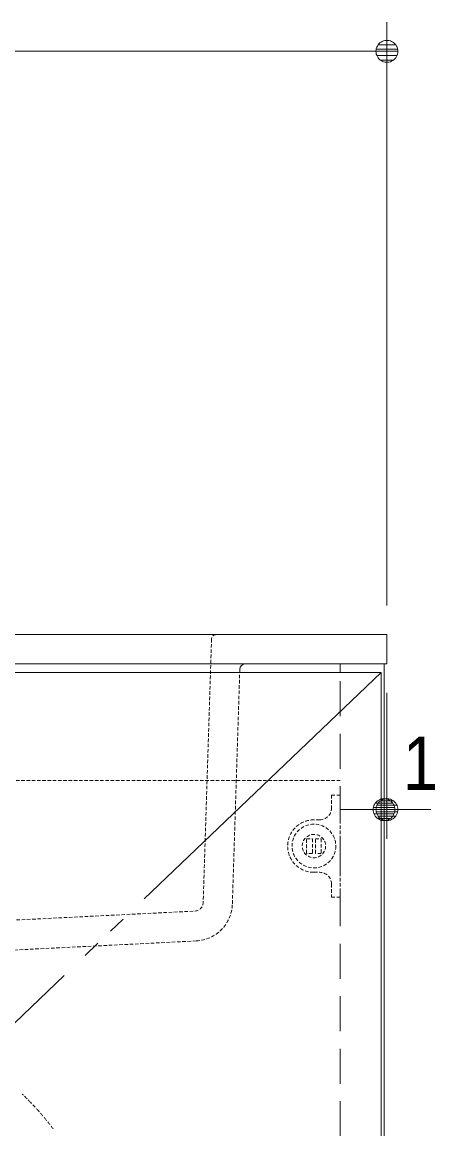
# Model space of a CAD drawing. Units: millimetres, scale not verified. Extents: x -3031 to 3031, y -1522 to 1522.
# Drawn here: x -2167.6 to -2026.4, y -249.5 to 130 of the extents above; entities that cross this region are included whole.
import ezdxf
from ezdxf.enums import TextEntityAlignment as Align

# ---------------------------------------------------------------- set-up
doc = ezdxf.new("R2010")
doc.units = ezdxf.units.MM
doc.header["$LTSCALE"] = 10
doc.linetypes.add('DASHED1', pattern=[1.8, 1.2, -0.6])
doc.linetypes.add('LONG_DOUBLE_CHAIN', pattern=[21.8, 18, -1, 0.6, -0.6, 0.6, -1])
for name, color, linetype, lineweight in [('0-1_5ボウル・キャビネット', 7, 'Continuous', 9), ('0-2_2寸法-1', 7, 'Continuous', 9), ('0-3_0', 7, 'Continuous', 9), ('0-4_2寸法-2', 7, 'Continuous', 9), ('0-6_4給排水', 7, 'DASHED1', 9)]:
    doc.layers.add(name, color=color, linetype=linetype, lineweight=lineweight)
doc.styles.add('ＭＳ Ｐゴシック', font='')
doc.styles.get('ＭＳ Ｐゴシック').set_extended_font_data('MS PGothic')

# ---------------------------------------------------------------- blocks, each defined once
blk = doc.blocks.new('_Dot')
at = {"layer": '0-3_0'}
for p, q in [((-5, 0), (-10, 0)), ((4.89, 1), (-4.89, 1)), ((3.99, 3), (-3.99, 3)), ((4.58, -1.99), (-4.58, -1.99)), ((3, -3.99), (-3, -3.99))]:
    blk.add_line(p, q, dxfattribs=at)
for points in [[(5, 0), (4.96, 0.63), (4.84, 1.24), (4.65, 1.84), (4.38, 2.41), (4.05, 2.94), (3.64, 3.42), (3.19, 3.85), (2.68, 4.22), (2.13, 4.52), (1.55, 4.76), (0.94, 4.91), (0.31, 4.99), (-0.31, 4.99), (-0.94, 4.91), (-1.55, 4.76), (-2.13, 4.52), (-2.68, 4.22), (-3.19, 3.85), (-3.64, 3.42), (-4.05, 2.94), (-4.38, 2.41), (-4.65, 1.84), (-4.84, 1.24), (-4.96, 0.63), (-5, 0), (0, 0)], [(-5, 0), (-4.96, -0.63), (-4.84, -1.24), (-4.65, -1.84), (-4.38, -2.41), (-4.05, -2.94), (-3.64, -3.42), (-3.19, -3.85), (-2.68, -4.22), (-2.13, -4.52), (-1.55, -4.76), (-0.94, -4.91), (-0.31, -4.99), (0.31, -4.99), (0.94, -4.91), (1.55, -4.76), (2.13, -4.52), (2.68, -4.22), (3.19, -3.85), (3.64, -3.42), (4.05, -2.94), (4.38, -2.41), (4.65, -1.84), (4.84, -1.24), (4.96, -0.63), (5, 0), (0, 0)]]:
    blk.add_lwpolyline(points, close=True, dxfattribs=at)
blk = doc.blocks.new('グループ-8')
at = {"layer": '0-1_5ボウル・キャビネット'}
for p, q in [((-15330, -930), (-15330, -900)), ((-11650, -900), (-11650, -930))]:
    blk.add_line(p, q, dxfattribs=at)
at = {"layer": '0-1_5ボウル・キャビネット', "linetype": 'DASHED1'}
blk.add_line((-11650, -1300), (-15330, -1300), dxfattribs=at)
blk = doc.blocks.new('グループ-13')
at = {"layer": '0-6_4給排水'}
for points in [[(-12735.9, -2378.1), (-12737.2, -2376.8), (-12737.3, -2376.7), (-12738.9, -2375.1)], [(-12707.8, -2406.2), (-12708.5, -2405.4), (-12708.6, -2405.3), (-12709.6, -2404.2)], [(-12681.4, -2434.8), (-12681.6, -2434.6), (-12681.7, -2434.5), (-12682.2, -2433.9)], [(-12656.3, -2464.5), (-12656.4, -2464.3), (-12656.5, -2464.3), (-12656.5, -2464.2)]]:
    blk.add_lwpolyline(points, dxfattribs=at)
for centre, radius, start, end in [((-13340.6, -3011.1), 875.5, 43.8874, 46.3101), ((-13349, -3022.9), 889.7, 41.4554, 43.8874), ((-13362.7, -3036.6), 909, 39.0259, 41.4554), ((-13358, -3033.3), 903.3, 36.6105, 39.0259)]:
    blk.add_arc(centre, radius, start, end, dxfattribs=at)
blk = doc.blocks.new('グループ-14')
at = {"layer": '0-6_4給排水'}
blk.add_blockref('グループ-13', (0, 0), dxfattribs=at)
blk = doc.blocks.new('グループ-15')
at = {"layer": '0-1_5ボウル・キャビネット'}
for p, q in [((-15490, -800), (-14904.5, -800)), ((-11490, -800), (-12075.5, -800))]:
    blk.add_line(p, q, dxfattribs=at)
at = {"layer": '0-1_5ボウル・キャビネット', "linetype": 'DASHED1'}
for p, q in [((-14904.5, -800), (-12075.5, -800)), ((-14889.5, -814.5), (-14860.8, -1718.9)), ((-12090.5, -814.5), (-12119.2, -1718.9)), ((-15480, -900), (-15330, -900)), ((-11500, -900), (-11650, -900)), ((-14986.3, -919.4), (-14960.7, -1724.6)), ((-11993.7, -919.4), (-12019.3, -1724.6)), ((-13790, -1800), (-14832.3, -1747.9)), ((-13190, -1800), (-12147.7, -1747.9)), ((-13790, -1800), (-13190, -1800)), ((-13790, -1800), (-13770, -1820)), ((-13770, -1880), (-13770, -1820)), ((-13190, -1800), (-13210, -1820)), ((-13210, -1880), (-13210, -1820)), ((-14837.2, -1850.3), (-13974.9, -1893.4)), ((-12142.8, -1850.3), (-13005.1, -1893.4)), ((-13770, -1880), (-13690, -1880)), ((-13690, -1960), (-13690, -1880)), ((-13290, -1960), (-13290, -1880)), ((-13210, -1880), (-13290, -1880)), ((-13290, -1960), (-13690, -1960))]:
    blk.add_line(p, q, dxfattribs=at)
at = {"layer": '0-1_5ボウル・キャビネット'}
for points in [[(-15490, -800), (-15490, -900), (-15006.2, -900)], [(-11490, -800), (-11490, -900), (-11973.8, -900)]]:
    blk.add_lwpolyline(points, dxfattribs=at)
blk.add_lwpolyline([(-15490, -800), (-11490, -800), (-11490, -900), (-15490, -900)], close=True, dxfattribs=at)
at = {"layer": '0-1_5ボウル・キャビネット', "linetype": 'DASHED1'}
for points in [[(-13690, -1960), (-13890, -1960), (-13942, -1908)], [(-13290, -1960), (-13090, -1960), (-13038, -1908)]]:
    blk.add_lwpolyline(points, dxfattribs=at)
for centre, radius, start, end in [((-14904.5, -815), 15, 1.8202, 90), ((-12075.5, -815), 15, 90, 178.1798), ((-15006.2, -920), 20, 1.8202, 90), ((-14830.7, -1720.4), 130, 181.8202, 267.1376), ((-14830.8, -1717.9), 30, 181.8202, 267.1376), ((-12149.2, -1717.9), 30, 272.8624, 358.1798), ((-12149.3, -1720.4), 130, 272.8624, 358.1798), ((-13977.4, -1943.3), 50, 45, 87.1376), ((-13002.6, -1943.3), 50, 92.8624, 135)]:
    blk.add_arc(centre, radius, start, end, dxfattribs=at)
at = {"layer": '0-1_5ボウル・キャビネット'}
blk.add_arc((-11973.8, -920), 20, 90, 178.1798, dxfattribs=at)
blk = doc.blocks.new('グループ-50')
at = {"layer": '0-1_5ボウル・キャビネット', "linetype": 'DASHED1'}
for p, q in [((-11720, -1435), (-11740, -1435)), ((-11740, -1615), (-11720, -1615))]:
    blk.add_line(p, q, dxfattribs=at)
blk.add_lwpolyline([(-11680, -1655), (-11680, -1700), (-11650, -1700), (-11650, -1350), (-11680, -1350), (-11680, -1395)], dxfattribs=at)
for points in [[(-11745, -1550), (-11765, -1550), (-11765, -1500), (-11745, -1500)], [(-11735, -1500), (-11715, -1500), (-11715, -1550), (-11735, -1550)]]:
    blk.add_lwpolyline(points, close=True, dxfattribs=at)
for radius in [75, 40]:
    blk.add_circle((-11740, -1525), radius, dxfattribs=at)
for centre, radius, start, end in [((-11720, -1395), 40, 270, 0), ((-11740, -1525), 90, 90, 270), ((-11720, -1655), 40, 0, 90)]:
    blk.add_arc(centre, radius, start, end, dxfattribs=at)

msp = doc.modelspace()

# ---------------------------------------------------------------- linework, layer by layer
at = {"layer": '0-1_5ボウル・キャビネット'}
msp.add_line((-2043.75, -90), (-2043.75, -900), dxfattribs=at)
at = {"layer": '0-1_5ボウル・キャビネット', "linetype": 'DASHED1'}
msp.add_lwpolyline([(-2058.75, -90), (-2043.75, -90), (-2043.75, -900), (-2058.75, -900)], close=True, dxfattribs=at)
at = {"layer": '0-1_5ボウル・キャビネット'}
msp.add_lwpolyline([(-2440.75, -93), (-2044.75, -93), (-2044.75, -865), (-2440.75, -865)], close=True, dxfattribs=at)
at = {"layer": '0-1_5ボウル・キャビネット', "linetype": 'LONG_DOUBLE_CHAIN'}
msp.add_lwpolyline([(-2044.75, -865), (-2440.75, -472.13), (-2044.75, -93)], dxfattribs=at)
at = {"layer": '0-2_2寸法-1'}
for p, q in [((-2042.75, -70), (-2042.75, 130)), ((-2050.25, 120), (-2435.25, 120))]:
    msp.add_line(p, q, dxfattribs=at)
at = {"layer": '0-4_2寸法-2'}
for p, q in [((-2043.75, -100), (-2043.75, -150)), ((-2042.75, -100), (-2042.75, -150)), ((-2051.25, -140), (-2058.76, -140)), ((-2043.75, -140), (-2042.75, -140)), ((-2035.25, -140), (-2027.74, -140))]:
    msp.add_line(p, q, dxfattribs=at)

# ---------------------------------------------------------------- block references
at = {"layer": '0-1_5ボウル・キャビネット', "xscale": 0.1, "yscale": 0.1}
for name in ['グループ-15', 'グループ-8', 'グループ-50']:
    msp.add_blockref(name, (-893.75, 0), dxfattribs=at)
at = {"layer": '0-2_2寸法-1', "xscale": 0.7503418, "yscale": 0.7503418}
msp.add_blockref('_Dot', (-2042.75, 120), dxfattribs=at)
at = {"layer": '0-4_2寸法-2', "xscale": 0.7503418, "yscale": 0.7503418}
msp.add_blockref('_Dot', (-2043.75, -140), dxfattribs=at)
at = {"layer": '0-4_2寸法-2', "xscale": 0.7503418, "yscale": 0.7503418, "rotation": 180}
msp.add_blockref('_Dot', (-2042.75, -140), dxfattribs=at)
at = {"layer": '0-6_4給排水', "xscale": 0.1, "yscale": 0.1}
msp.add_blockref('グループ-14', (-893.75, 0), dxfattribs=at)

# ---------------------------------------------------------------- texts
at = {"layer": '0-4_2寸法-2', "style": 'ＭＳ Ｐゴシック', "width": 0.9}
msp.add_text('1', height=18.33, dxfattribs=at).set_placement((-2037.3, -138.76), align=Align.BOTTOM_LEFT)

doc.saveas('drawing.dxf')
